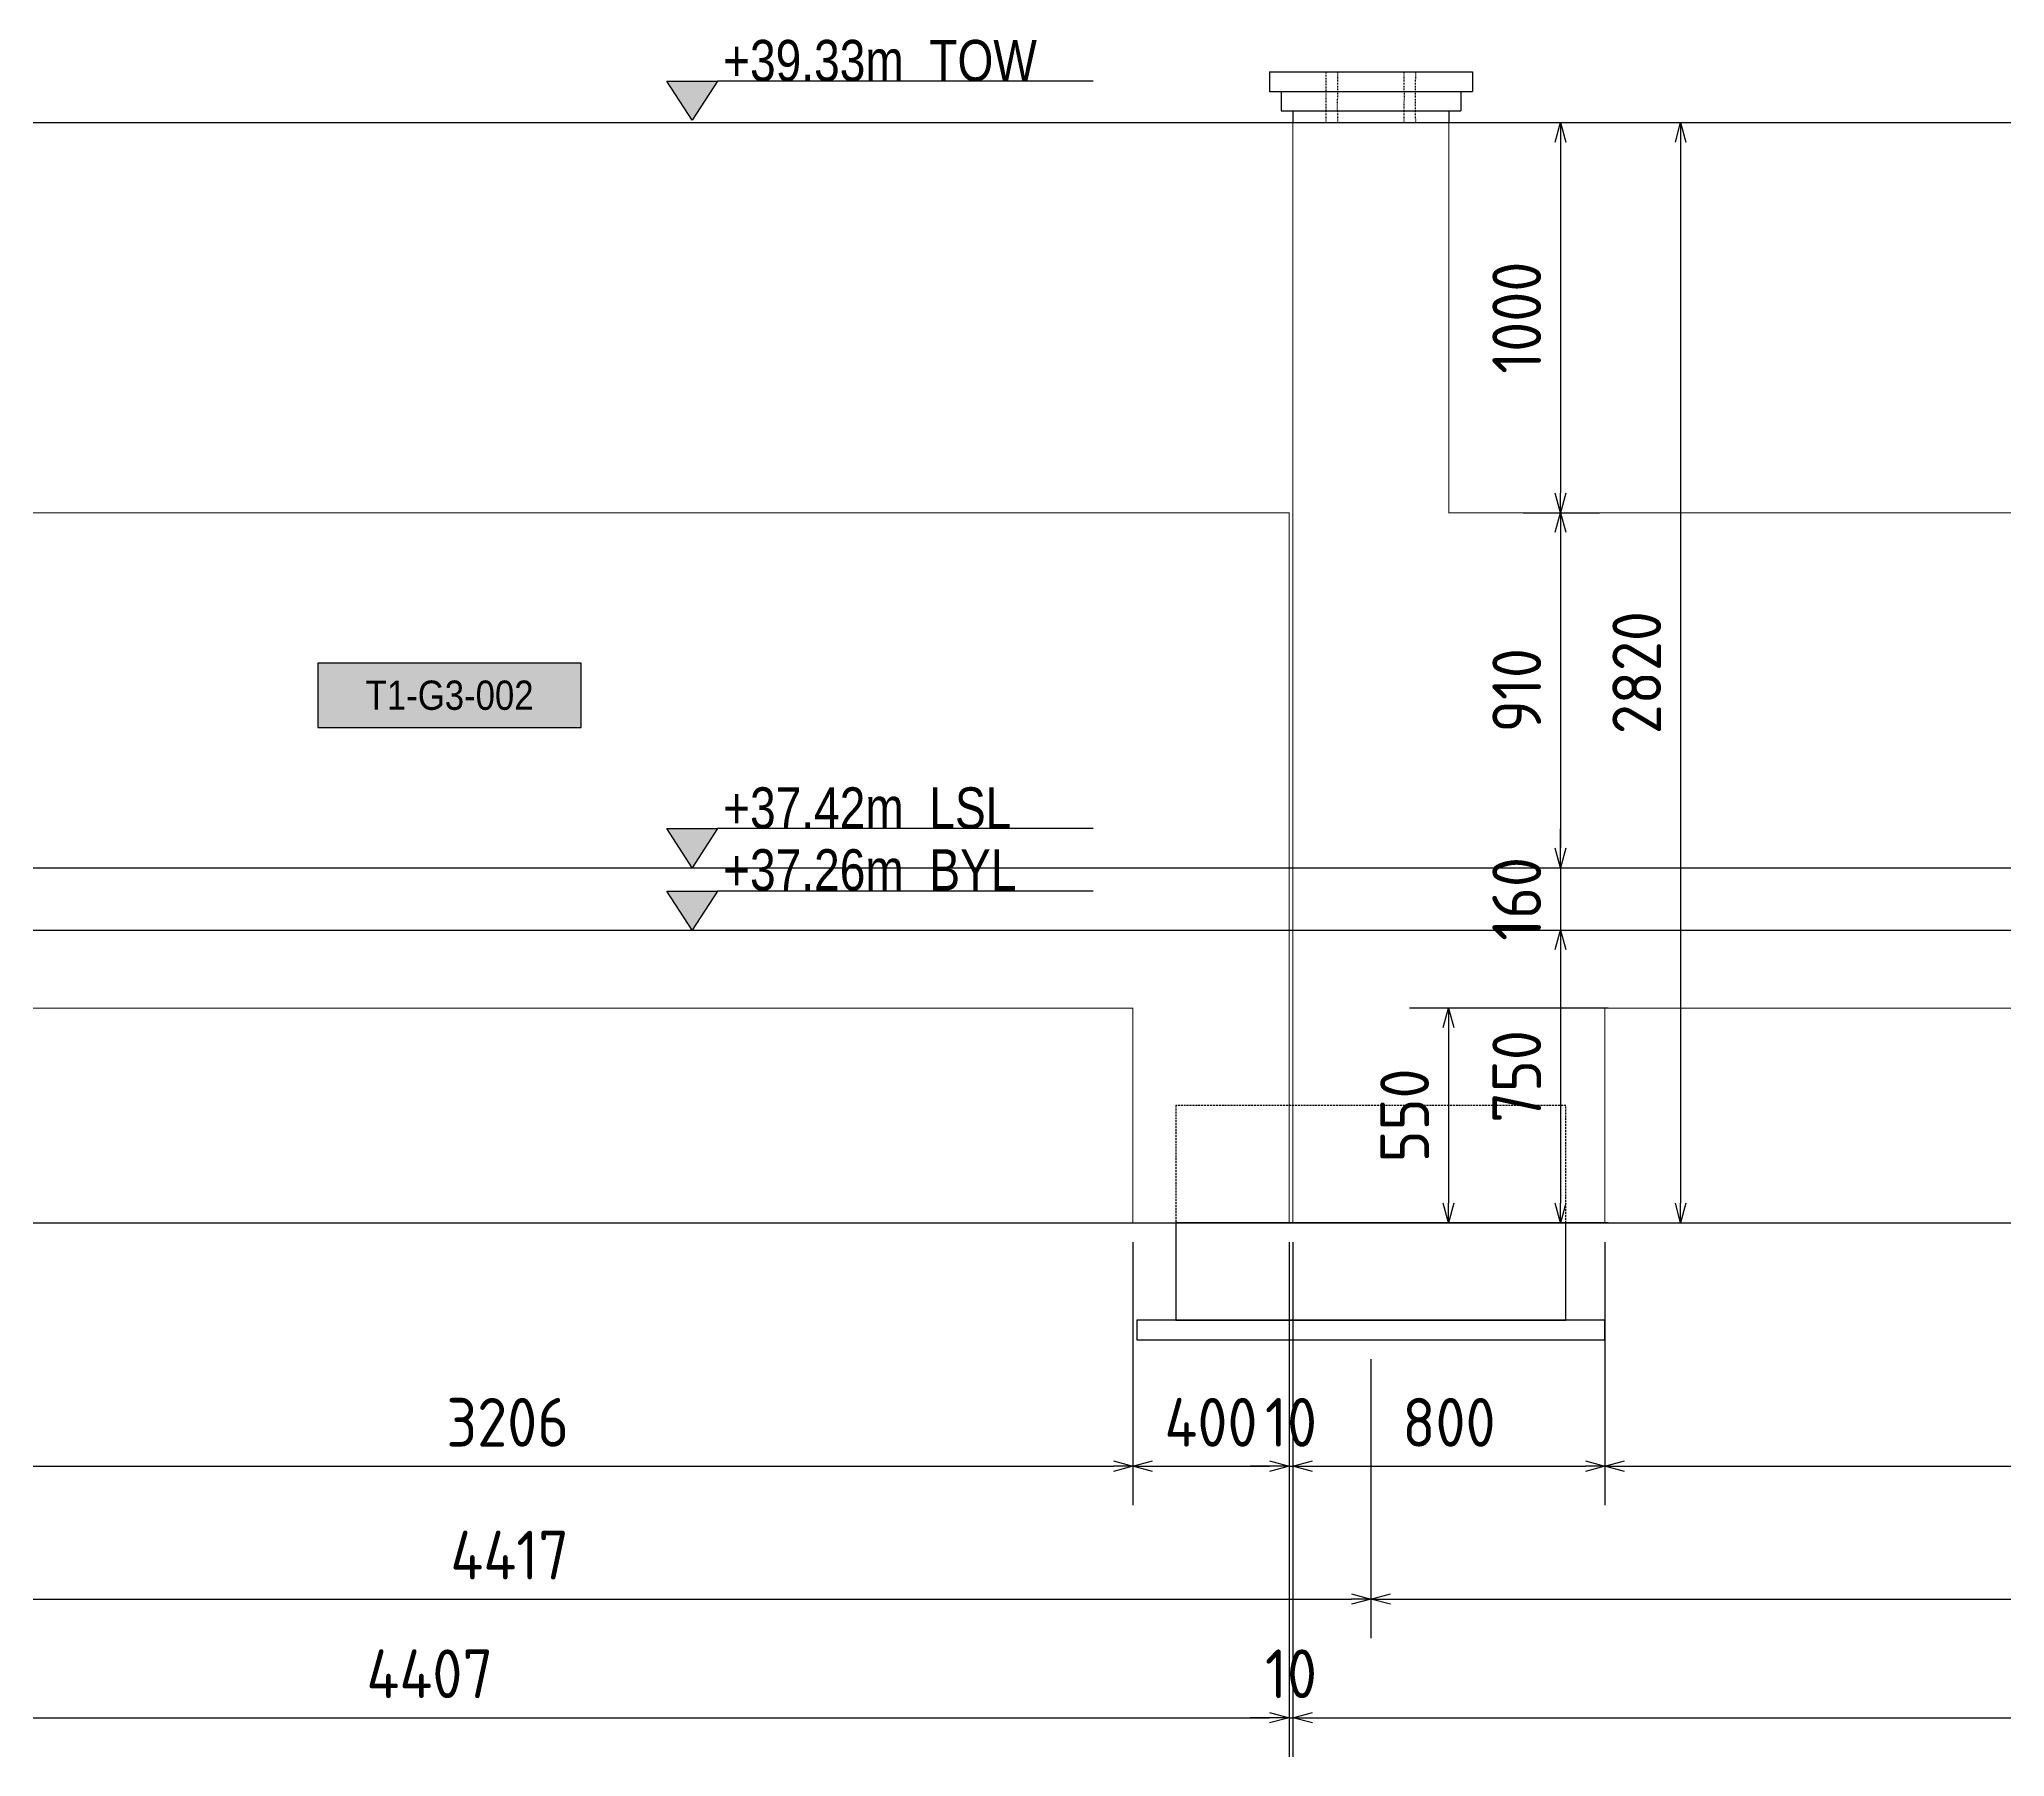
# Model space of a CAD drawing. Header units: centimetres. Extents: x -6122352 to 7132207, y -1694241 to 1947892.
# Drawn here: x 3277302 to 3282341, y 147471 to 151874 of the extents above; entities that cross this region are included whole.
import ezdxf
from ezdxf.enums import TextEntityAlignment as Align

# ---------------------------------------------------------------- set-up
doc = ezdxf.new("R2010")
doc.units = ezdxf.units.CM
doc.header["$MEASUREMENT"] = 0
doc.header["$PDMODE"] = 66
doc.header["$PDSIZE"] = 100
for name, pattern in [('23585-XR-AR-END-SETTING OUT PLAN$0$HIDDEN', [0.375, 0.25, -0.125]), ('DASHED2', [0.375, 0.25, -0.125]), ('DXK_LINE_DOT2', [3.9198, 1.9599, -1.9599])]:
    doc.linetypes.add(name, pattern=pattern)
for name, color, linetype in [('@MI-TYPE-01', 30, 'Continuous'), ('JML-Dimension', 1, 'Continuous'), ('PANEL-TAGS', 7, 'Continuous'), ('SECTION', 130, 'Continuous')]:
    doc.layers.add(name, color=color, linetype=linetype)
doc.styles.add('PANELTAG_STYLE', font='arial.ttf')
doc.styles.add('Schueco-BEMSTIL', font='isocpeur.ttf', dxfattribs={"width": 0.9})
doc.styles.add('txt-Pisa-std', font='arial.ttf', dxfattribs={"width": 0.8})
doc.dimstyles.new('MI- JWC-TXT-2.5 MM', dxfattribs={"dimscale": 1.5, "dimtxt": 2.5, "dimasz": 1, "dimexe": 2, "dimexo": 1, "dimgap": 1, "dimtad": 1, "dimdec": 0, "dimdsep": 46, "dimtxsty": 'Schueco-BEMSTIL', "dimblk": 'OPEN30', "dimcen": 0, "dimdle": 2, "dimclrd": 140, "dimclre": 8, "dimclrt": 40, "dimadec": 0, "dimazin": 2, "dimtfac": 1, "dimtdec": 0, "dimtix": 1, "dimtmove": 2, "dimatfit": 3, "dimldrblk": 'OPEN', "dimfxl": 2, "dimlwd": -1, "dimlwe": -1, "dimarcsym": 0})

# ---------------------------------------------------------------- blocks, each defined once
blk = doc.blocks.new('T1-FOOTING ELEVATION')
at = {"color": 9}
blk.add_lwpolyline([(-600, -250), (600, -250), (600, -300), (-600, -300)], close=True, dxfattribs=at)
at = {"layer": '@MI-TYPE-01', "color": 114, "linetype": '23585-XR-AR-END-SETTING OUT PLAN$0$HIDDEN', "ltscale": 20, "true_color": 0x139b48}
blk.add_lwpolyline([(-500, 0), (-500, 300), (500, 300), (500, 0)], dxfattribs=at)
at = {"layer": '@MI-TYPE-01', "color": 114, "true_color": 0x139b48}
blk.add_lwpolyline([(-500, 0), (500, 0), (500, -250), (-500, -250)], close=True, dxfattribs=at)
blk = doc.blocks.new('_Open30')
at = {"color": 0, "linetype": 'ByBlock', "lineweight": -2}
for p, q in [((-1, 0.27), (0, 0)), ((0, 0), (-1, -0.27)), ((0, 0), (-1, 0))]:
    blk.add_line(p, q, dxfattribs=at)
blk = doc.blocks.new('*D5162')
at = {"layer": '@MI-TYPE-01', "color": 8, "transparency": 16777216}
for p, q in [((3276899.5, 148789.9), (3276899.5, 148115.6)), ((3280105.7, 148789.9), (3280105.7, 148115.6))]:
    blk.add_line(p, q, dxfattribs=at)
at = {"layer": '@MI-TYPE-01', "color": 140, "transparency": 16777216}
blk.add_line((3276949.5, 148215.6), (3280055.7, 148215.6), dxfattribs=at)
at = {"layer": 'Defpoints', "color": 0, "transparency": 16777216}
for p in [(3276899.5, 148839.9), (3280105.7, 148839.9), (3280105.7, 148215.6)]:
    blk.add_point(p, dxfattribs=at)
at = {"layer": '@MI-TYPE-01', "color": 140, "transparency": 16777216, "xscale": 50, "yscale": 50, "zscale": 50, "rotation": 180}
blk.add_blockref('_Open30', (3276899.5, 148215.6), dxfattribs=at)
at = {"layer": '@MI-TYPE-01', "color": 140, "transparency": 16777216, "xscale": 50, "yscale": 50, "zscale": 50}
blk.add_blockref('_Open30', (3280105.7, 148215.6), dxfattribs=at)
at = {"layer": '@MI-TYPE-01', "color": 40, "transparency": 16777216, "insert": (3278502.6, 148328.1), "char_height": 125, "attachment_point": 5, "style": 'Schueco-BEMSTIL'}
blk.add_mtext('3206', dxfattribs=at)
blk = doc.blocks.new('_Open')
at = {"color": 0, "linetype": 'ByBlock', "lineweight": -2}
for p, q in [((-1, 0.2), (0, 0)), ((-1, -0.2), (0, 0)), ((0, 0), (-1, 0))]:
    blk.add_line(p, q, dxfattribs=at)
blk = doc.blocks.new('*D5163')
at = {"layer": '@MI-TYPE-01', "color": 8, "transparency": 16777216}
for p, q in [((3280105.7, 148789.9), (3280105.7, 148115.6)), ((3280506.1, 148789.9), (3280506.1, 148115.6))]:
    blk.add_line(p, q, dxfattribs=at)
at = {"layer": '@MI-TYPE-01', "color": 140, "transparency": 16777216}
blk.add_line((3280155.7, 148215.6), (3280456.1, 148215.6), dxfattribs=at)
at = {"layer": 'Defpoints', "color": 0, "transparency": 16777216}
for p in [(3280105.7, 148839.9), (3280506.1, 148839.9), (3280506.1, 148215.6)]:
    blk.add_point(p, dxfattribs=at)
at = {"layer": '@MI-TYPE-01', "color": 140, "transparency": 16777216, "xscale": 50, "yscale": 50, "zscale": 50, "rotation": 180}
blk.add_blockref('_Open30', (3280105.7, 148215.6), dxfattribs=at)
at = {"layer": '@MI-TYPE-01', "color": 140, "transparency": 16777216, "xscale": 50, "yscale": 50, "zscale": 50}
blk.add_blockref('_Open30', (3280506.1, 148215.6), dxfattribs=at)
at = {"layer": '@MI-TYPE-01', "color": 40, "transparency": 16777216, "insert": (3280305.9, 148328.1), "char_height": 125, "attachment_point": 5, "style": 'Schueco-BEMSTIL'}
blk.add_mtext('400', dxfattribs=at)
blk = doc.blocks.new('*D5164')
at = {"layer": '@MI-TYPE-01', "color": 8, "transparency": 16777216}
for p, q in [((3280506.1, 148789.9), (3280506.1, 148115.6)), ((3280516.2, 148789.9), (3280516.2, 148115.6))]:
    blk.add_line(p, q, dxfattribs=at)
at = {"layer": '@MI-TYPE-01', "color": 140, "transparency": 16777216}
for p, q in [((3280456.1, 148215.6), (3280406.1, 148215.6)), ((3280506.1, 148215.6), (3280516.2, 148215.6)), ((3280566.2, 148215.6), (3280616.2, 148215.6))]:
    blk.add_line(p, q, dxfattribs=at)
at = {"layer": 'Defpoints', "color": 0, "transparency": 16777216}
for p in [(3280506.1, 148839.9), (3280516.2, 148839.9), (3280516.2, 148215.6)]:
    blk.add_point(p, dxfattribs=at)
at = {"layer": '@MI-TYPE-01', "color": 140, "transparency": 16777216, "xscale": 50, "yscale": 50, "zscale": 50}
blk.add_blockref('_Open30', (3280506.1, 148215.6), dxfattribs=at)
at = {"layer": '@MI-TYPE-01', "color": 140, "transparency": 16777216, "xscale": 50, "yscale": 50, "zscale": 50, "rotation": 180}
blk.add_blockref('_Open30', (3280516.2, 148215.6), dxfattribs=at)
at = {"layer": '@MI-TYPE-01', "color": 40, "transparency": 16777216, "insert": (3280511.1, 148328.1), "char_height": 125, "attachment_point": 5, "style": 'Schueco-BEMSTIL'}
blk.add_mtext('10', dxfattribs=at)
blk = doc.blocks.new('*D5165')
at = {"layer": '@MI-TYPE-01', "color": 8, "transparency": 16777216}
for p, q in [((3280516.2, 148789.9), (3280516.2, 148115.6)), ((3281316.2, 148789.9), (3281316.2, 148115.6))]:
    blk.add_line(p, q, dxfattribs=at)
at = {"layer": '@MI-TYPE-01', "color": 140, "transparency": 16777216}
blk.add_line((3280566.2, 148215.6), (3281266.2, 148215.6), dxfattribs=at)
at = {"layer": 'Defpoints', "color": 0, "transparency": 16777216}
for p in [(3280516.2, 148839.9), (3281316.2, 148839.9), (3281316.2, 148215.6)]:
    blk.add_point(p, dxfattribs=at)
at = {"layer": '@MI-TYPE-01', "color": 140, "transparency": 16777216, "xscale": 50, "yscale": 50, "zscale": 50, "rotation": 180}
blk.add_blockref('_Open30', (3280516.2, 148215.6), dxfattribs=at)
at = {"layer": '@MI-TYPE-01', "color": 140, "transparency": 16777216, "xscale": 50, "yscale": 50, "zscale": 50}
blk.add_blockref('_Open30', (3281316.2, 148215.6), dxfattribs=at)
at = {"layer": '@MI-TYPE-01', "color": 40, "transparency": 16777216, "insert": (3280916.2, 148328.1), "char_height": 125, "attachment_point": 5, "style": 'Schueco-BEMSTIL'}
blk.add_mtext('800', dxfattribs=at)
blk = doc.blocks.new('*D5166')
at = {"layer": '@MI-TYPE-01', "color": 8, "transparency": 16777216}
for p, q in [((3281316.2, 148789.9), (3281316.2, 148115.6)), ((3284522.4, 148789.9), (3284522.4, 148115.6))]:
    blk.add_line(p, q, dxfattribs=at)
at = {"layer": '@MI-TYPE-01', "color": 140, "transparency": 16777216}
blk.add_line((3281366.2, 148215.6), (3284472.4, 148215.6), dxfattribs=at)
at = {"layer": 'Defpoints', "color": 0, "transparency": 16777216}
for p in [(3281316.2, 148839.9), (3284522.4, 148839.9), (3284522.4, 148215.6)]:
    blk.add_point(p, dxfattribs=at)
at = {"layer": '@MI-TYPE-01', "color": 140, "transparency": 16777216, "xscale": 50, "yscale": 50, "zscale": 50, "rotation": 180}
blk.add_blockref('_Open30', (3281316.2, 148215.6), dxfattribs=at)
at = {"layer": '@MI-TYPE-01', "color": 140, "transparency": 16777216, "xscale": 50, "yscale": 50, "zscale": 50}
blk.add_blockref('_Open30', (3284522.4, 148215.6), dxfattribs=at)
at = {"layer": '@MI-TYPE-01', "color": 40, "transparency": 16777216, "insert": (3282919.3, 148328.1), "char_height": 125, "attachment_point": 5, "style": 'Schueco-BEMSTIL'}
blk.add_mtext('3206', dxfattribs=at)
blk = doc.blocks.new('COPING')
at = {"color": 144, "linetype": 'Continuous', "true_color": 0x1571b2}
for p, q in [((-40577.1, 19537.3), (-40057.1, 19537.3)), ((-40577.1, 19537.3), (-40577.1, 19487.3)), ((-40057.1, 19537.3), (-40057.1, 19487.3)), ((-40577.1, 19487.3), (-40057.1, 19487.3)), ((-40547.1, 19487.3), (-40547.1, 19437.3)), ((-40087.1, 19487.3), (-40087.1, 19437.3)), ((-40547.1, 19437.3), (-40087.1, 19437.3)), ((-40517.1, 19437.3), (-40517.1, 19407.3)), ((-40517.1, 19407.3), (-40117.1, 19407.3)), ((-40117.1, 19437.3), (-40117.1, 19407.3))]:
    blk.add_line(p, q, dxfattribs=at)
at = {"color": 144, "linetype": 'DXK_LINE_DOT2', "true_color": 0x1571b2}
for p, q in [((-40432.1, 19437.3), (-40432.1, 19537.3)), ((-40402.1, 19487.3), (-40402.1, 19537.3)), ((-40232.1, 19487.3), (-40232.1, 19537.3)), ((-40203.1, 19487.3), (-40202.1, 19537.3)), ((-40403.1, 19437.9), (-40402.1, 19487)), ((-40232.1, 19437.6), (-40231.1, 19486.8)), ((-40203.1, 19438.4), (-40203.1, 19486.5)), ((-40432.1, 19407.3), (-40432.1, 19437.3)), ((-40402.1, 19407.3), (-40402.1, 19437.3)), ((-40232.1, 19407.3), (-40232.1, 19437.3)), ((-40202.1, 19407.3), (-40203.1, 19437.3))]:
    blk.add_line(p, q, dxfattribs=at)
blk = doc.blocks.new('*D5196')
at = {"layer": '@MI-TYPE-01', "color": 8, "transparency": 16777216}
for p, q in [((3276299.4, 148489.9), (3276299.4, 147775.2)), ((3280716, 148489.9), (3280716, 147775.2))]:
    blk.add_line(p, q, dxfattribs=at)
at = {"layer": '@MI-TYPE-01', "color": 140, "transparency": 16777216}
blk.add_line((3276349.4, 147875.2), (3280666, 147875.2), dxfattribs=at)
at = {"layer": 'Defpoints', "color": 0, "transparency": 16777216}
for p in [(3276299.4, 148539.9), (3280716, 148539.9), (3280716, 147875.2)]:
    blk.add_point(p, dxfattribs=at)
at = {"layer": '@MI-TYPE-01', "color": 140, "transparency": 16777216, "xscale": 50, "yscale": 50, "zscale": 50, "rotation": 180}
blk.add_blockref('_Open30', (3276299.4, 147875.2), dxfattribs=at)
at = {"layer": '@MI-TYPE-01', "color": 140, "transparency": 16777216, "xscale": 50, "yscale": 50, "zscale": 50}
blk.add_blockref('_Open30', (3280716, 147875.2), dxfattribs=at)
at = {"layer": '@MI-TYPE-01', "color": 40, "transparency": 16777216, "insert": (3278507.7, 147987.7), "char_height": 125, "attachment_point": 5, "style": 'Schueco-BEMSTIL'}
blk.add_mtext('4417', dxfattribs=at)
blk = doc.blocks.new('*D5197')
at = {"layer": '@MI-TYPE-01', "color": 8, "transparency": 16777216}
for p, q in [((3280716, 148489.9), (3280716, 147775.2)), ((3285132.6, 148489.9), (3285132.6, 147775.2))]:
    blk.add_line(p, q, dxfattribs=at)
at = {"layer": '@MI-TYPE-01', "color": 140, "transparency": 16777216}
blk.add_line((3280766, 147875.2), (3285082.6, 147875.2), dxfattribs=at)
at = {"layer": 'Defpoints', "color": 0, "transparency": 16777216}
for p in [(3280716, 148539.9), (3285132.6, 148539.9), (3285132.6, 147875.2)]:
    blk.add_point(p, dxfattribs=at)
at = {"layer": '@MI-TYPE-01', "color": 140, "transparency": 16777216, "xscale": 50, "yscale": 50, "zscale": 50, "rotation": 180}
blk.add_blockref('_Open30', (3280716, 147875.2), dxfattribs=at)
at = {"layer": '@MI-TYPE-01', "color": 140, "transparency": 16777216, "xscale": 50, "yscale": 50, "zscale": 50}
blk.add_blockref('_Open30', (3285132.6, 147875.2), dxfattribs=at)
at = {"layer": '@MI-TYPE-01', "color": 40, "transparency": 16777216, "insert": (3282924.3, 147987.7), "char_height": 125, "attachment_point": 5, "style": 'Schueco-BEMSTIL'}
blk.add_mtext('4417', dxfattribs=at)
blk = doc.blocks.new('*D5201')
at = {"layer": '@MI-TYPE-01', "color": 8, "transparency": 16777216}
for p, q in [((3276099.5, 148789.9), (3276099.5, 147471)), ((3280506.1, 148789.9), (3280506.1, 147471))]:
    blk.add_line(p, q, dxfattribs=at)
at = {"layer": '@MI-TYPE-01', "color": 140, "transparency": 16777216}
blk.add_line((3276149.5, 147571), (3280456.1, 147571), dxfattribs=at)
at = {"layer": 'Defpoints', "color": 0, "transparency": 16777216}
for p in [(3276099.5, 148839.9), (3280506.1, 148839.9), (3280506.1, 147571)]:
    blk.add_point(p, dxfattribs=at)
at = {"layer": '@MI-TYPE-01', "color": 140, "transparency": 16777216, "xscale": 50, "yscale": 50, "zscale": 50, "rotation": 180}
blk.add_blockref('_Open30', (3276099.5, 147571), dxfattribs=at)
at = {"layer": '@MI-TYPE-01', "color": 140, "transparency": 16777216, "xscale": 50, "yscale": 50, "zscale": 50}
blk.add_blockref('_Open30', (3280506.1, 147571), dxfattribs=at)
at = {"layer": '@MI-TYPE-01', "color": 40, "transparency": 16777216, "insert": (3278302.8, 147683.5), "char_height": 125, "attachment_point": 5, "style": 'Schueco-BEMSTIL'}
blk.add_mtext('4407', dxfattribs=at)
blk = doc.blocks.new('*D5202')
at = {"layer": '@MI-TYPE-01', "color": 8, "transparency": 16777216}
for p, q in [((3280506.1, 148789.9), (3280506.1, 147471)), ((3280516.2, 148789.9), (3280516.2, 147471))]:
    blk.add_line(p, q, dxfattribs=at)
at = {"layer": '@MI-TYPE-01', "color": 140, "transparency": 16777216}
for p, q in [((3280456.1, 147571), (3280406.1, 147571)), ((3280506.1, 147571), (3280516.2, 147571)), ((3280566.2, 147571), (3280616.2, 147571))]:
    blk.add_line(p, q, dxfattribs=at)
at = {"layer": 'Defpoints', "color": 0, "transparency": 16777216}
for p in [(3280506.1, 148839.9), (3280516.2, 148839.9), (3280516.2, 147571)]:
    blk.add_point(p, dxfattribs=at)
at = {"layer": '@MI-TYPE-01', "color": 140, "transparency": 16777216, "xscale": 50, "yscale": 50, "zscale": 50}
blk.add_blockref('_Open30', (3280506.1, 147571), dxfattribs=at)
at = {"layer": '@MI-TYPE-01', "color": 140, "transparency": 16777216, "xscale": 50, "yscale": 50, "zscale": 50, "rotation": 180}
blk.add_blockref('_Open30', (3280516.2, 147571), dxfattribs=at)
at = {"layer": '@MI-TYPE-01', "color": 40, "transparency": 16777216, "insert": (3280511.1, 147683.5), "char_height": 125, "attachment_point": 5, "style": 'Schueco-BEMSTIL'}
blk.add_mtext('10', dxfattribs=at)
blk = doc.blocks.new('*D5203')
at = {"layer": '@MI-TYPE-01', "color": 8, "transparency": 16777216}
for p, q in [((3280516.2, 148789.9), (3280516.2, 147471)), ((3284922.8, 148789.9), (3284922.8, 147471))]:
    blk.add_line(p, q, dxfattribs=at)
at = {"layer": '@MI-TYPE-01', "color": 140, "transparency": 16777216}
blk.add_line((3280566.2, 147571), (3284872.8, 147571), dxfattribs=at)
at = {"layer": 'Defpoints', "color": 0, "transparency": 16777216}
for p in [(3280516.2, 148839.9), (3284922.8, 148839.9), (3284922.8, 147571)]:
    blk.add_point(p, dxfattribs=at)
at = {"layer": '@MI-TYPE-01', "color": 140, "transparency": 16777216, "xscale": 50, "yscale": 50, "zscale": 50, "rotation": 180}
blk.add_blockref('_Open30', (3280516.2, 147571), dxfattribs=at)
at = {"layer": '@MI-TYPE-01', "color": 140, "transparency": 16777216, "xscale": 50, "yscale": 50, "zscale": 50}
blk.add_blockref('_Open30', (3284922.8, 147571), dxfattribs=at)
at = {"layer": '@MI-TYPE-01', "color": 40, "transparency": 16777216, "insert": (3282719.5, 147683.5), "char_height": 125, "attachment_point": 5, "style": 'Schueco-BEMSTIL'}
blk.add_mtext('4407', dxfattribs=at)
blk = doc.blocks.new('*U2058')
at = {"layer": 'JML-Dimension'}
h = blk.add_hatch(color=10, dxfattribs=at)
h.dxf.hatch_style = 1
h.paths.add_polyline_path([(0, 0), (-1.54, 2.37), (1.54, 2.37)])
blk.add_line((24.31, 2.37), (1.54, 2.37), dxfattribs=at)
blk.add_lwpolyline([(0, 0), (-1.54, 2.37), (1.54, 2.37), (0, 0)], dxfattribs=at)
at = {"color": 5, "style": 'txt-Pisa-std', "width": 0.8}
blk.add_attdef('+0.0', text='', height=2.5, dxfattribs=at).set_placement((1.87, 2.37), align=Align.BOTTOM_LEFT)
blk = doc.blocks.new('*D5219')
at = {"layer": '@MI-TYPE-01', "color": 8, "transparency": 16777216}
for p, q in [((3281106.1, 151659.9), (3281302.4, 151659.9)), ((3281106.1, 150659.9), (3281302.4, 150659.9))]:
    blk.add_line(p, q, dxfattribs=at)
at = {"layer": '@MI-TYPE-01', "color": 140, "transparency": 16777216}
blk.add_line((3281202.4, 151609.9), (3281202.4, 150709.9), dxfattribs=at)
at = {"layer": 'Defpoints', "color": 0, "transparency": 16777216}
for p in [(3281056.1, 151659.9), (3281056.1, 150659.9), (3281202.4, 150659.9)]:
    blk.add_point(p, dxfattribs=at)
at = {"layer": '@MI-TYPE-01', "color": 140, "transparency": 16777216, "xscale": 50, "yscale": 50, "zscale": 50}
for p, rotation in [((3281202.4, 151659.9), 90), ((3281202.4, 150659.9), 270)]:
    blk.add_blockref('_Open30', p, dxfattribs=dict(at, rotation=rotation))
at = {"layer": '@MI-TYPE-01', "color": 40, "transparency": 16777216, "insert": (3281089.9, 151159.9), "char_height": 125, "attachment_point": 5, "rotation": 90, "style": 'Schueco-BEMSTIL'}
blk.add_mtext('1000', dxfattribs=at)
blk = doc.blocks.new('*D5220')
at = {"layer": '@MI-TYPE-01', "color": 8, "transparency": 16777216}
for p, q in [((3281106.1, 150659.9), (3281302.4, 150659.9)), ((3281252.4, 149749.9), (3281302.4, 149749.9))]:
    blk.add_line(p, q, dxfattribs=at)
at = {"layer": '@MI-TYPE-01', "color": 140, "transparency": 16777216}
blk.add_line((3281202.4, 150609.9), (3281202.4, 149799.9), dxfattribs=at)
at = {"layer": 'Defpoints', "color": 0, "transparency": 16777216}
for p in [(3281056.1, 150659.9), (3281202.4, 149749.9), (3281202.4, 149749.9)]:
    blk.add_point(p, dxfattribs=at)
at = {"layer": '@MI-TYPE-01', "color": 140, "transparency": 16777216, "xscale": 50, "yscale": 50, "zscale": 50}
for p, rotation in [((3281202.4, 150659.9), 90), ((3281202.4, 149749.9), 270)]:
    blk.add_blockref('_Open30', p, dxfattribs=dict(at, rotation=rotation))
at = {"layer": '@MI-TYPE-01', "color": 40, "transparency": 16777216, "insert": (3281089.9, 150204.9), "char_height": 125, "attachment_point": 5, "rotation": 90, "style": 'Schueco-BEMSTIL'}
blk.add_mtext('910', dxfattribs=at)
blk = doc.blocks.new('*D5221')
at = {"layer": '@MI-TYPE-01', "color": 140, "transparency": 16777216}
for p, q in [((3281202.4, 149799.9), (3281202.4, 149849.9)), ((3281202.4, 149749.9), (3281202.4, 149589.9)), ((3281202.4, 149539.9), (3281202.4, 149489.9))]:
    blk.add_line(p, q, dxfattribs=at)
at = {"layer": '@MI-TYPE-01', "color": 8, "transparency": 16777216}
for p, q in [((3281252.4, 149749.9), (3281302.4, 149749.9)), ((3281252.4, 149589.9), (3281302.4, 149589.9))]:
    blk.add_line(p, q, dxfattribs=at)
at = {"layer": 'Defpoints', "color": 0, "transparency": 16777216}
for p in [(3281202.4, 149749.9), (3281202.4, 149589.9), (3281202.4, 149589.9)]:
    blk.add_point(p, dxfattribs=at)
at = {"layer": '@MI-TYPE-01', "color": 140, "transparency": 16777216, "xscale": 50, "yscale": 50, "zscale": 50}
for p, rotation in [((3281202.4, 149749.9), 270), ((3281202.4, 149589.9), 90)]:
    blk.add_blockref('_Open30', p, dxfattribs=dict(at, rotation=rotation))
at = {"layer": '@MI-TYPE-01', "color": 40, "transparency": 16777216, "insert": (3281089.9, 149669.9), "char_height": 125, "attachment_point": 5, "rotation": 90, "style": 'Schueco-BEMSTIL'}
blk.add_mtext('160', dxfattribs=at)
blk = doc.blocks.new('*D5222')
at = {"layer": '@MI-TYPE-01', "color": 8, "transparency": 16777216}
for p, q in [((3281252.4, 149589.9), (3281302.4, 149589.9)), ((3281252.4, 148839.9), (3281302.4, 148839.9))]:
    blk.add_line(p, q, dxfattribs=at)
at = {"layer": '@MI-TYPE-01', "color": 140, "transparency": 16777216}
blk.add_line((3281202.4, 149539.9), (3281202.4, 148889.9), dxfattribs=at)
at = {"layer": 'Defpoints', "color": 0, "transparency": 16777216}
for p in [(3281202.4, 149589.9), (3281202.4, 148839.9), (3281202.4, 148839.9)]:
    blk.add_point(p, dxfattribs=at)
at = {"layer": '@MI-TYPE-01', "color": 140, "transparency": 16777216, "xscale": 50, "yscale": 50, "zscale": 50}
for p, rotation in [((3281202.4, 149589.9), 90), ((3281202.4, 148839.9), 270)]:
    blk.add_blockref('_Open30', p, dxfattribs=dict(at, rotation=rotation))
at = {"layer": '@MI-TYPE-01', "color": 40, "transparency": 16777216, "insert": (3281089.9, 149214.9), "char_height": 125, "attachment_point": 5, "rotation": 90, "style": 'Schueco-BEMSTIL'}
blk.add_mtext('750', dxfattribs=at)
blk = doc.blocks.new('*D5223')
at = {"layer": '@MI-TYPE-01', "color": 8, "transparency": 16777216}
for p, q in [((3281531.3, 151659.9), (3281610.2, 151659.9)), ((3281424, 148839.9), (3281610.2, 148839.9))]:
    blk.add_line(p, q, dxfattribs=at)
at = {"layer": '@MI-TYPE-01', "color": 140, "transparency": 16777216}
blk.add_line((3281510.2, 151609.9), (3281510.2, 148889.9), dxfattribs=at)
at = {"layer": 'Defpoints', "color": 0, "transparency": 16777216}
for p in [(3281481.3, 151659.9), (3281374, 148839.9), (3281510.2, 148839.9)]:
    blk.add_point(p, dxfattribs=at)
at = {"layer": '@MI-TYPE-01', "color": 140, "transparency": 16777216, "xscale": 50, "yscale": 50, "zscale": 50}
for p, rotation in [((3281510.2, 151659.9), 90), ((3281510.2, 148839.9), 270)]:
    blk.add_blockref('_Open30', p, dxfattribs=dict(at, rotation=rotation))
at = {"layer": '@MI-TYPE-01', "color": 40, "transparency": 16777216, "insert": (3281397.7, 150249.9), "char_height": 125, "attachment_point": 5, "rotation": 90, "style": 'Schueco-BEMSTIL'}
blk.add_mtext('2820', dxfattribs=at)
blk = doc.blocks.new('*D5218')
at = {"layer": '@MI-TYPE-01', "color": 8, "transparency": 16777216}
for p, q in [((3281324, 149389.9), (3280815, 149389.9)), ((3281324, 148839.9), (3280815, 148839.9))]:
    blk.add_line(p, q, dxfattribs=at)
at = {"layer": '@MI-TYPE-01', "color": 140, "transparency": 16777216}
blk.add_line((3280915, 149339.9), (3280915, 148889.9), dxfattribs=at)
at = {"layer": 'Defpoints', "color": 0, "transparency": 16777216}
for p in [(3281374, 149389.9), (3280915, 148839.9), (3281374, 148839.9)]:
    blk.add_point(p, dxfattribs=at)
at = {"layer": '@MI-TYPE-01', "color": 140, "transparency": 16777216, "xscale": 50, "yscale": 50, "zscale": 50}
for p, rotation in [((3280915, 149389.9), 90), ((3280915, 148839.9), 270)]:
    blk.add_blockref('_Open30', p, dxfattribs=dict(at, rotation=rotation))
at = {"layer": '@MI-TYPE-01', "color": 40, "transparency": 16777216, "insert": (3280802.5, 149114.9), "char_height": 125, "attachment_point": 5, "rotation": 90, "style": 'Schueco-BEMSTIL'}
blk.add_mtext('550', dxfattribs=at)
blk = doc.blocks.new('PANELTAG')
at = {"layer": 'PANEL-TAGS', "color": 1}
blk.add_lwpolyline([(-13.5, -3.3), (13.5, -3.3), (13.5, 3.3), (-13.5, 3.3)], close=True, dxfattribs=at)
at = {"layer": 'PANEL-TAGS', "color": 40, "true_color": 0xffd700}
blk.add_solid([(-13.5, -3.3), (13.5, -3.3), (-13.5, 3.3), (13.5, 3.3)], dxfattribs=at)
at = {"layer": 'PANEL-TAGS', "color": 5, "style": 'PANELTAG_STYLE', "width": 0.85}
blk.add_attdef('TAGNO', text='', height=3, dxfattribs=at).set_placement((0, 0), align=Align.MIDDLE)

msp = doc.modelspace()

# ---------------------------------------------------------------- linework, layer by layer
at = {"color": 160, "linetype": 'DASHED2', "ltscale": 5}
for points in [[(3270887.19587, 151659.91679), (3289717.00612, 151659.91679)], [(3270887.19587, 149749.91679), (3289717.00612, 149749.91679)], [(3270887.19587, 149589.91679), (3289717.00612, 149589.91679)], [(3270887.19587, 148839.91679), (3289717.00612, 148839.91679)]]:
    msp.add_lwpolyline(points, dxfattribs=at)
at = {"layer": '@MI-TYPE-01', "color": 30, "const_width": 2.5}
for points in [[(3280095.72915, 149389.91679), (3276899.51741, 149389.91679), (3280105.72915, 149389.91679), (3280105.72915, 148839.91679), (3280506.12328, 148839.91679), (3280506.12328, 149389.91679), (3280506.12328, 150659.91679), (3276499.51741, 150659.91679), (3276499.51741, 151659.91679), (3276099.51741, 151659.91679), (3276099.51741, 150659.91679), (3276099.51741, 149389.91679), (3276099.51741, 148839.91679), (3276899.51741, 148839.91679), (3276899.51741, 149389.91679)], [(3284512.38045, 149389.91679), (3281316.16871, 149389.91679), (3284522.38045, 149389.91679), (3284522.38045, 148839.91679), (3284922.77458, 148839.91679), (3284922.77458, 149389.91679), (3284922.77458, 150659.91679), (3280916.16871, 150659.91679), (3280916.16871, 151659.91679), (3280516.16871, 151659.91679), (3280516.16871, 150659.91679), (3280516.16871, 149389.91679), (3280516.16871, 148839.91679), (3281316.16871, 148839.91679), (3281316.16871, 149389.91679)]]:
    msp.add_lwpolyline(points, dxfattribs=at)

# ---------------------------------------------------------------- block references
msp.add_blockref('COPING', (3321033.27312, 132252.59859))
at = {"layer": '@MI-TYPE-01', "color": 30, "xscale": -1}
msp.add_blockref('T1-FOOTING ELEVATION', (3280716.01424, 148839.91679), dxfattribs=at)
at = {"layer": 'PANEL-TAGS', "color": 30}
ref = msp.add_blockref('PANELTAG', (3278353.77589, 150192.11938), dxfattribs=dict(at, xscale=25, yscale=25, zscale=25))
ref.add_attrib('TAGNO', 'T1-G3-002', dxfattribs={"color": 5, "height": 75, "style": 'PANELTAG_STYLE', "width": 0.85}).set_placement((3278353.77589, 150192.11938), align=Align.MIDDLE_CENTER)
at = {"layer": 'SECTION', "color": 6}
ref = msp.add_blockref('*U2058', (3278975.84315, 151665.91679), dxfattribs=dict(at, xscale=42.30147098076819, yscale=42.30147098076819, zscale=42.30147098076819))
ref.add_attrib('+0.0', '+39.33m  TOW', (3279054.9718, 151766.17385), dxfattribs={"layer": 'JML-Dimension', "color": 5, "height": 105.7536775, "style": 'txt-Pisa-std', "width": 0.8})
ref = msp.add_blockref('*U2058', (3278975.84315, 149749.91679), dxfattribs=dict(at, xscale=42.30147098076819, yscale=42.30147098076819, zscale=42.30147098076819))
ref.add_attrib('+0.0', '+37.42m  LSL', (3279054.9718, 149850.17386), dxfattribs={"layer": 'JML-Dimension', "color": 5, "height": 105.7536775, "style": 'txt-Pisa-std', "width": 0.8})
ref = msp.add_blockref('*U2058', (3278975.84315, 149589.91679), dxfattribs=dict(at, xscale=42.30147098076819, yscale=42.30147098076819, zscale=42.30147098076819))
ref.add_attrib('+0.0', '+37.26m  BYL', (3279054.9718, 149691.54447), dxfattribs={"layer": 'JML-Dimension', "color": 5, "height": 105.7536775, "style": 'txt-Pisa-std', "width": 0.8})

# ---------------------------------------------------------------- dimensions: what is measured, and where the dimension line sits
at = {"layer": '@MI-TYPE-01', "color": 30}
for base, p1, p2, picture, middle in [((3281202.35191, 150659.91679), (3281056.10356, 151659.91679), (3281056.10356, 150659.91679), '*D5219', (3281089.85191, 151159.91679)), ((3281510.19492, 148839.91679), (3281481.33218, 151659.91679), (3281373.99647, 148839.91679), '*D5223', (3281397.69492, 150249.91679)), ((3281202.35191, 149749.91679), (3281056.10356, 150659.91679), (3281202.35191, 149749.91679), '*D5220', (3281089.85191, 150204.91679)), ((3281202.35191, 149589.91679), (3281202.35191, 149749.91679), (3281202.35191, 149589.91679), '*D5221', (3281089.85191, 149669.91679)), ((3281202.35191, 148839.91679), (3281202.35191, 149589.91679), (3281202.35191, 148839.91679), '*D5222', (3281089.85191, 149214.91679)), ((3280914.9783, 148839.91679), (3281373.99647, 149389.91679), (3281373.99647, 148839.91679), '*D5218', (3280802.4783, 149114.91679))]:
    dim = msp.add_linear_dim(base=base, p1=p1, p2=p2, angle=90, dimstyle='MI- JWC-TXT-2.5 MM', dxfattribs=at)
    dim.commit()
    dim.dimension.update_dxf_attribs({"geometry": picture, "text_midpoint": middle})
for base, p1, p2, picture, middle in [((3280506.12328, 147570.98574), (3276099.51741, 148839.91679), (3280506.12328, 148839.91679), '*D5201', (3278302.82035, 147683.48574)), ((3280105.72915, 148215.63251), (3276899.51741, 148839.91679), (3280105.72915, 148839.91679), '*D5162', (3278502.62328, 148328.13251)), ((3280506.12328, 148215.63251), (3280105.72915, 148839.91679), (3280506.12328, 148839.91679), '*D5163', (3280305.92622, 148328.13251)), ((3280516.16871, 148215.63251), (3280506.12328, 148839.91679), (3280516.16871, 148839.91679), '*D5164', (3280511.14599, 148328.13251)), ((3280516.16871, 147570.98574), (3280506.12328, 148839.91679), (3280516.16871, 148839.91679), '*D5202', (3280511.14599, 147683.48574)), ((3281316.16871, 148215.63251), (3280516.16871, 148839.91679), (3281316.16871, 148839.91679), '*D5165', (3280916.16871, 148328.13251)), ((3284922.77458, 147570.98574), (3280516.16871, 148839.91679), (3284922.77458, 148839.91679), '*D5203', (3282719.47164, 147683.48574)), ((3284522.38045, 148215.63251), (3281316.16871, 148839.91679), (3284522.38045, 148839.91679), '*D5166', (3282919.27458, 148328.13251)), ((3280716.01424, 147875.16109), (3276299.37122, 148539.91679), (3280716.01424, 148539.91679), '*D5196', (3278507.69273, 147987.66109)), ((3285132.61987, 147875.16109), (3280716.01424, 148539.91679), (3285132.61987, 148539.91679), '*D5197', (3282924.31705, 147987.66109))]:
    dim = msp.add_linear_dim(base=base, p1=p1, p2=p2, dimstyle='MI- JWC-TXT-2.5 MM', dxfattribs=at)
    dim.commit()
    dim.dimension.update_dxf_attribs({"geometry": picture, "text_midpoint": middle})

doc.saveas('drawing.dxf')
